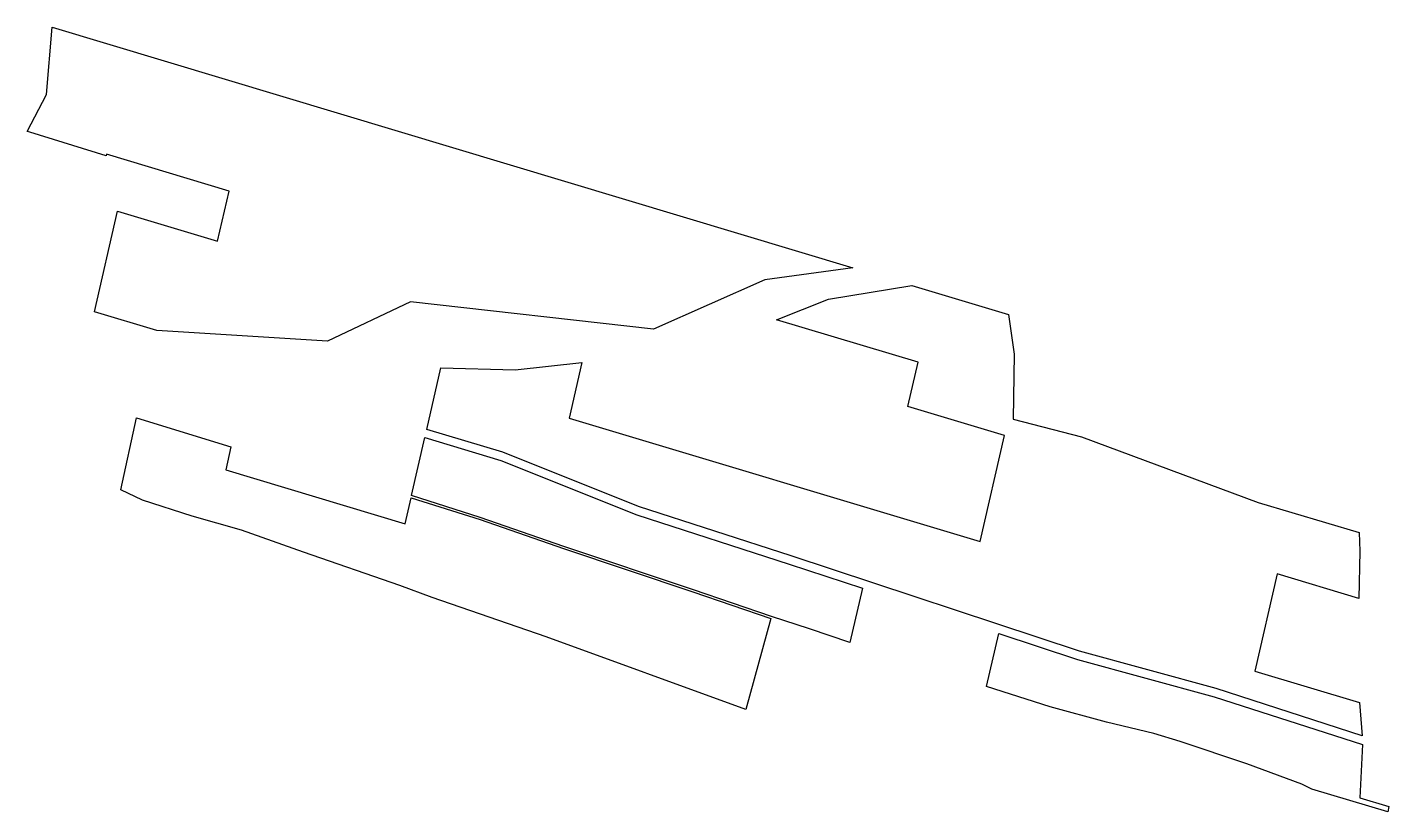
# Model space of a CAD drawing. Header units: metres. Extents: x 256920 to 257614, y 386134 to 386534.
import ezdxf

# ---------------------------------------------------------------- set-up
doc = ezdxf.new("R2010")
doc.units = ezdxf.units.M

msp = doc.modelspace()

# ---------------------------------------------------------------- linework, layer by layer
for points in [[(256919.65002, 386481.270785, -104.40773), (256929.45485, 386500.215391, -139.589465), (256932.405298, 386534.473192, -195.848821), (257340.897809, 386411.712638, -202.940274), (257296.018125, 386405.517851, -170.682737), (257239.169642, 386380.387128, -102.179682), (257115.208523, 386394.333832, -62.753042), (257072.867548, 386374.176528, -9.428891), (256985.760531, 386379.709081, 25.101658), (256954.033025, 386389.243861, 25.652449), (256965.78398, 386440.537952, -62.236437), (257016.772647, 386425.21479, -63.121603), (257022.635789, 386450.807993, -106.973792), (256960.062612, 386469.612544, -105.887518), (256959.898815, 386468.897551, -104.662428), (256921.052448, 386480.834011, -104.407582), (256919.65002, 386481.270785, -104.40773)], [(257309.33681, 386264.677372, 47.93712), (257231.532699, 386289.847862, 46.427015), (257162.255779, 386317.584095, 36.566889), (257123.455824, 386329.19553, 37.318449), (257130.667457, 386360.682068, -16.630758), (257168.636936, 386359.59716, -33.804293), (257202.589929, 386363.394036, -56.785287), (257196.078569, 386334.971299, -8.084888), (257405.736882, 386271.964585, -11.724568), (257418.155138, 386326.171514, -104.6044), (257368.962566, 386340.954912, -103.750414), (257374.120947, 386363.471762, -142.331483), (257301.969359, 386385.154825, -141.078927), (257328.506006, 386395.754563, -171.246728), (257370.880506, 386402.702209, -203.460775), (257420.309396, 386387.847793, -204.318863), (257423.170111, 386367.583914, -173.334556), (257422.572328, 386334.423551, -120.002002), (257457.415996, 386325.42853, -122.967892), (257547.590914, 386291.992258, -114.398571), (257599.213704, 386276.530589, -115.378008), (257599.558836, 386267.115918, -100.492575), (257598.959994, 386242.933698, -61.518641), (257557.264405, 386255.464096, -60.794803), (257545.909221, 386205.897584, 24.133995), (257599.393992, 386189.82429, 23.205497), (257600.745504, 386172.888054, 49.619333), (257526.189582, 386197.004586, 48.177283), (257456.498751, 386216.02649, 52.460501), (257309.33681, 386264.677372, 47.93712)], [(257184.416857, 386223.330495, 176.27477), (257126.313208, 386243.400196, 173.111822), (257109.800332, 386249.538835, 171.517377), (257060.643016, 386266.516895, 168.843785), (257028.926353, 386277.877674, 166.468774), (257003.782218, 386284.887712, 167.779001), (256978.480336, 386293.156346, 167.154857), (256967.341648, 386298.310888, 164.457996), (256975.418924, 386335.050427, 101.676341), (257023.583976, 386320.270849, 101.327947), (257020.912407, 386308.609183, 121.309407), (257112.440523, 386281.103067, 119.720474), (257115.480937, 386294.377669, 96.975689), (257150.683547, 386283.218651, 97.292023), (257193.160744, 386268.378608, 99.872868), (257259.256119, 386246.300534, 102.268045), (257299.061169, 386232.660962, 104.259642), (257286.174181, 386186.29686, 184.829515), (257184.416857, 386223.330495, 176.27477)], [(257122.496649, 386325.008635, 44.492405), (257161.296604, 386313.3972, 43.740845), (257230.573524, 386285.660967, 53.600971), (257308.377635, 386260.490477, 55.111076), (257345.741429, 386248.138224, 56.259543), (257339.284243, 386220.537599, 103.618122), (257318.694089, 386227.511622, 102.718083), (257299.300962, 386233.707686, 102.466153), (257259.495913, 386247.347258, 100.474556), (257193.400538, 386269.425332, 98.079379), (257150.782732, 386284.229028, 95.626689), (257115.720731, 386295.424393, 95.1822), (257122.496649, 386325.008635, 44.492405)], [(257574.975932, 386145.649905, 106.015693), (257569.984983, 386148.234759, 104.367096), (257541.883259, 386158.605895, 101.774638), (257507.898062, 386169.974241, 100.517247), (257494.425626, 386174.022991, 100.751129), (257470.263198, 386179.8843, 103.409683), (257441.544883, 386187.665503, 105.266481), (257409.109001, 386198.078649, 104.765232), (257415.308431, 386225.139778, 58.397854), (257455.539576, 386211.839595, 59.634457), (257525.230407, 386192.817691, 55.351239), (257600.803474, 386168.372144, 56.812962), (257599.478167, 386141.208328, 100.917275), (257614.256438, 386136.761531, 100.669707), (257613.77715, 386134.077806, 105.200592), (257574.975932, 386145.649905, 106.015693)]]:
    msp.add_polyline3d(points)

doc.saveas('drawing.dxf')
